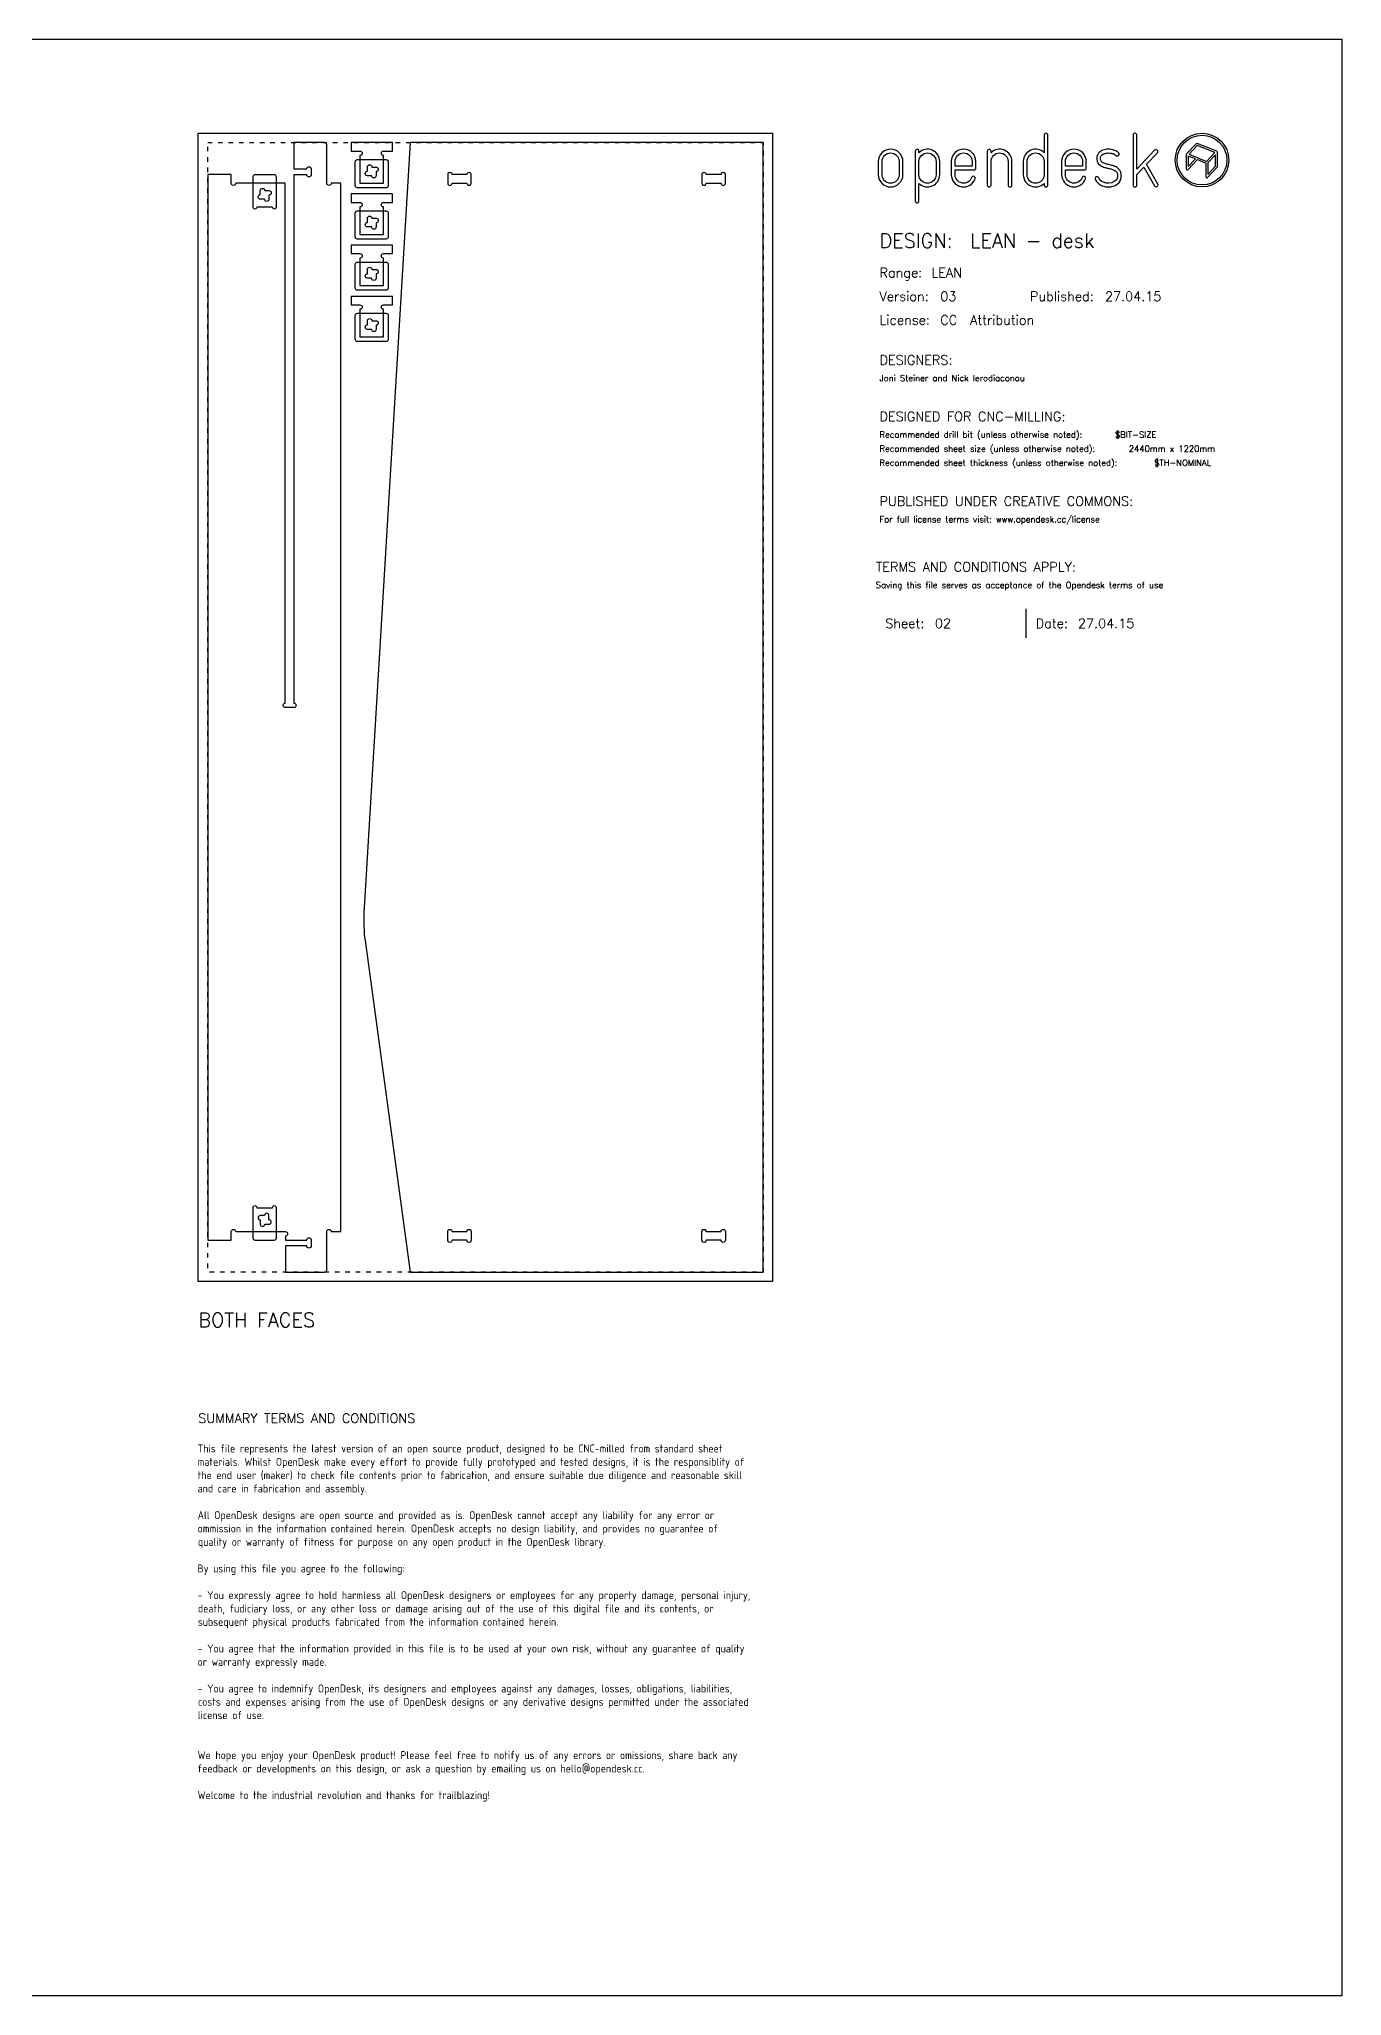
# Model space of a CAD drawing. Extents: x -300 to 5880, y -300 to 4158.
# Drawn here: x 3112 to 5880, y 0 to 4158 of the extents above; entities that cross this region are included whole.
import ezdxf
from ezdxf.enums import TextEntityAlignment as Align

# ---------------------------------------------------------------- set-up
doc = ezdxf.new("R2010")
doc.units = 0
doc.header["$MEASUREMENT"] = 0
doc.linetypes.add('DGN_STYLE_5', pattern=[22.17944, 9.505474, -12.673965])
for name, color, linetype in [('00-NOPRINT_TEXT', 7, 'CONTINUOUS'), ('00_NOPRINT_TOLERANCE', 7, 'DGN_STYLE_5'), ('BOARD_$TH-NOMINAL', 3, 'CONTINUOUS'), ('REV-CHAMFER-ONLINE_03MM', 26, 'CONTINUOUS'), ('TOP-CUT-INSIDE_18MM', 1, 'CONTINUOUS'), ('TOP-CUT-OUTSIDE_18MM', 220, 'CONTINUOUS'), ('TOP-POCKET-INSIDE_09MM', 60, 'CONTINUOUS')]:
    doc.layers.add(name, color=color, linetype=linetype)
doc.styles.add('OD-ISOCP-17', font='isocp.shx', dxfattribs={"height": 17})
doc.styles.add('OD-SIMPLEX-13', font='simplex.shx', dxfattribs={"height": 13})
doc.styles.add('OD-SIMPLEX-20', font='simplex.shx', dxfattribs={"height": 20})
doc.styles.add('OD-SIMPLEX-30', font='simplex.shx', dxfattribs={"height": 30})

msp = doc.modelspace()

# ---------------------------------------------------------------- linework, layer by layer
at = {"layer": '00-NOPRINT_TEXT', "color": 7}
msp.add_line((5209.5, 2885.5), (5209.5, 2947.2), dxfattribs=at)
at = {"layer": '00-NOPRINT_TEXT', "flags": 128}
msp.add_lwpolyline([(0, 4158), (5880, 4158), (5880, 0), (0, 0)], close=True, dxfattribs=at)
at = {"layer": '00-NOPRINT_TEXT'}
for points in [[(5203, 3870.1, 0.662711), (5247.4, 3851.4), (5247.4, 3848, 1), (5255.3, 3848), (5255.3, 3954, 1), (5247.4, 3954), (5247.4, 3916.7, 0.662711), (5203, 3898)], [(5459.1, 3886), (5482.1, 3846, 1), (5489, 3850), (5464.8, 3892.1), (5487.9, 3916.6, 1), (5482.1, 3922), (5444.4, 3881.9), (5444.4, 3954, 1), (5436.4, 3954), (5436.4, 3848, 1), (5444.4, 3848), (5444.4, 3870.4)], [(4895, 3898), (4895, 3870.1, 1), (4947.3, 3870.1), (4947.3, 3898, 1)], [(4939.3, 3898), (4939.3, 3870.1, -1), (4902.9, 3870.1), (4902.9, 3898, -1)], [(5025.6, 3898, 0.662711), (4981.3, 3916.7), (4981.3, 3920.1, 1), (4973.4, 3920.1), (4973.4, 3814.1, 1), (4981.3, 3814.1), (4981.3, 3851.4, 0.662711), (5025.6, 3870.1)], [(4981.3, 3898, -1), (5017.7, 3898), (5017.7, 3870.1, -1), (4981.3, 3870.1)], [(5102.3, 3898, 1), (5050, 3898), (5050, 3870.1, 0.839291), (5100.7, 3861.2, 1), (5093.3, 3863.9, -0.839291), (5058, 3870.1), (5058, 3880.1), (5098.3, 3880.1, 0.414214), (5102.3, 3884.1)], [(5094.4, 3888.1), (5058, 3888.1), (5058, 3898, -1), (5094.4, 3898)], [(5178.9, 3898, 0.662711), (5134.5, 3916.7), (5134.5, 3920.1, 1), (5126.6, 3920.1), (5126.6, 3848, 1), (5134.5, 3848), (5134.5, 3898, -1), (5170.9, 3898), (5170.9, 3848, 1), (5178.9, 3848)], [(5247.4, 3870.1, -1), (5211, 3870.1), (5211, 3898, -1), (5247.4, 3898)], [(5336.9, 3898, 1), (5284.6, 3898), (5284.6, 3870.1, 0.839291), (5335.3, 3861.2, 1), (5327.9, 3863.9, -0.839291), (5292.6, 3870.1), (5292.6, 3880.1), (5332.9, 3880.1, 0.414214), (5336.9, 3884.1)], [(5329, 3888.1), (5292.6, 3888.1), (5292.6, 3898, -1), (5329, 3898)], [(5400.1, 3920.3, 0.045707), (5395.6, 3922.3, 0.040194), (5390.8, 3923.5, 0.040556), (5383.5, 3924, 0.094973), (5371.7, 3921.8, 0.070872), (5365.8, 3918.4, 0.048346), (5363.1, 3915.9, 0.04488), (5361.1, 3913.1, 0.072273), (5359.4, 3908.6, 0.309308), (5366.9, 3889.4, 0.053458), (5372, 3886.7, 0.041245), (5379.1, 3884.5, -0.005863), (5387.4, 3882.6, -0.030773), (5394.7, 3880.3, -0.132607), (5400.9, 3875.8, -0.093408), (5402.4, 3872.9, -0.14847), (5402.6, 3862.7, -0.201639), (5396.5, 3855.2, -0.222831), (5373.2, 3853.9, -0.190617), (5363.3, 3863.4, 1), (5356.1, 3860, 0.190617), (5370.2, 3846.5, 0.222831), (5400.2, 3848.2, 0.201639), (5410.2, 3860.4, 0.14847), (5410, 3875.3, 0.093408), (5407, 3880.8, 0.132607), (5397.5, 3887.7, 0.030773), (5389.3, 3890.3, 0.005863), (5380.8, 3892.3, -0.041245), (5374.9, 3894.1, -0.053458), (5371.4, 3896, -0.305258), (5367.1, 3906.7, -0.07419), (5368, 3909.1, -0.042878), (5369.1, 3910.7, -0.048346), (5370.7, 3912.1, -0.070872), (5374.6, 3914.4, -0.094973), (5383.5, 3916.1, -0.040556), (5389.6, 3915.6, -0.040194), (5393.1, 3914.7, -0.045707), (5396.3, 3913.3, -0.062202), (5400.1, 3910.6, 1), (5405.5, 3916.4, 0.062202)], [(5615.1, 3885.8, 0.190898), (5615.7, 3887.3), (5615.7, 3917.6, 0.306072), (5614.4, 3919.6), (5572.8, 3936.3, 0.309065), (5570.5, 3935.8), (5550.1, 3914, 0.190898), (5549.5, 3912.6), (5549.5, 3882.2, 0.679405), (5553.1, 3880.8), (5572.9, 3901.9), (5591.1, 3894.5), (5591.1, 3865.5, 0.679405), (5594.7, 3864.1)]]:
    msp.add_lwpolyline(points, format="xyb", close=True, dxfattribs=at)
for points in [[(5553.7, 3909.6), (5553.7, 3887.4), (5568.8, 3903.5)], [(5592.6, 3898.3), (5610, 3916.9), (5572.6, 3931.9), (5555.2, 3913.4)], [(5595.2, 3870.7), (5611.5, 3888.1), (5611.5, 3912.4), (5595.2, 3895.1)]]:
    msp.add_lwpolyline(points, close=True, dxfattribs=at)
for radius in [57, 52.9]:
    msp.add_circle((5582.9, 3901), radius, dxfattribs=at)
at = {"layer": '00_NOPRINT_TOLERANCE', "flags": 128}
for points in [[(3450, 3958), (4670, 3958), (4670, 1518), (3450, 1518)], [(3470, 3938), (4650, 3938), (4650, 1538), (3470, 1538)]]:
    msp.add_lwpolyline(points, close=True, dxfattribs=at)
at = {"layer": 'BOARD_$TH-NOMINAL', "flags": 128}
msp.add_lwpolyline([(3450, 3958), (4670, 3958), (4670, 1518), (3450, 1518)], close=True, dxfattribs=at)
at = {"layer": 'REV-CHAMFER-ONLINE_03MM'}
msp.add_line((4650, 1538), (4650, 3938), dxfattribs=at)
msp.add_line((4650, 1538), (4650, 3938), dxfattribs=at)
at = {"layer": 'REV-CHAMFER-ONLINE_03MM', "flags": 128}
msp.add_lwpolyline([(3900, 3938), (3802.1, 2300.9, 0.048703), (3804.3, 2242.7), (3900, 1538)], format="xyb", dxfattribs=at)
msp.add_lwpolyline([(3900, 3938), (3802.1, 2300.9, 0.048703), (3804.3, 2242.7), (3900, 1538)], format="xyb", dxfattribs=at)
at = {"layer": 'TOP-CUT-INSIDE_18MM', "flags": 128}
for points in [[(3827.8, 3876.7), (3827.8, 3867.8, -1), (3818.2, 3867.8), (3809.4, 3867.8, -0.999997), (3809.4, 3877.3), (3809.4, 3886.2, -0.999998), (3818.9, 3886.2), (3827.8, 3886.2, -1), (3827.8, 3876.7)], [(3979.9, 3851.8, 1.010777), (3989.2, 3851.9), (4020.8, 3851.9, 1.010777), (4030.1, 3851.8), (4030.1, 3870.2, 1.010774), (4020.8, 3870.1), (3989.2, 3870.1, 1.010774), (3979.9, 3870.2)], [(4519.9, 3851.8, 1.010777), (4529.2, 3851.9), (4560.8, 3851.9, 1.010777), (4570.1, 3851.8), (4570.1, 3870.2, 1.010774), (4560.8, 3870.1), (4529.2, 3870.1, 1.010774), (4519.9, 3870.2)], [(3600.2, 3826.7), (3600.2, 3817.8, -1), (3590.7, 3817.8), (3581.8, 3817.8, -0.999997), (3581.8, 3827.3), (3581.8, 3836.2, -0.999998), (3591.3, 3836.2), (3600.2, 3836.2, -1), (3600.2, 3826.7)], [(3827.8, 3767.8), (3827.8, 3758.9, -1), (3818.2, 3758.9), (3809.4, 3758.9, -0.999997), (3809.4, 3768.5), (3809.4, 3777.3, -0.999998), (3818.9, 3777.3), (3827.8, 3777.3, -1), (3827.8, 3767.8)], [(3827.8, 3659), (3827.8, 3650.1, -1), (3818.2, 3650.1), (3809.4, 3650.1, -0.999997), (3809.4, 3659.6), (3809.4, 3668.5, -0.999998), (3818.9, 3668.5), (3827.8, 3668.5, -1), (3827.8, 3659)], [(3827.8, 3550.1), (3827.8, 3541.2, -1), (3818.2, 3541.2), (3809.4, 3541.2, -0.999997), (3809.4, 3550.8), (3809.4, 3559.6, -0.999998), (3818.9, 3559.6), (3827.8, 3559.6, -1), (3827.8, 3550.1)], [(3600.2, 1649.3), (3600.2, 1658.2, 1), (3590.7, 1658.2), (3581.8, 1658.2, 0.999997), (3581.8, 1648.7), (3581.8, 1639.8, 0.999998), (3591.3, 1639.8), (3600.2, 1639.8, 1), (3600.2, 1649.3)], [(3979.9, 1624.2, -1.010777), (3989.2, 1624.1), (4020.8, 1624.1, -1.010777), (4030.1, 1624.2), (4030.1, 1605.8, -1.010774), (4020.8, 1605.9), (3989.2, 1605.9, -1.010774), (3979.9, 1605.8)], [(4519.9, 1624.2, -1.010777), (4529.2, 1624.1), (4560.8, 1624.1, -1.010777), (4570.1, 1624.2), (4570.1, 1605.8, -1.010774), (4560.8, 1605.9), (4529.2, 1605.9, -1.010774), (4519.9, 1605.8)]]:
    msp.add_lwpolyline(points, format="xyb", close=True, dxfattribs=at)
at = {"layer": 'TOP-CUT-OUTSIDE_18MM'}
for points in [[(3753, 3852), (3732.5, 3852, -1), (3723, 3852), (3723, 3933.5, 0.414214), (3718.5, 3938), (3653.1, 3938), (3653.1, 3882.1), (3680.5, 3882.1, -1), (3690, 3882.1), (3690, 3869.9, -1), (3680.5, 3869.9), (3653.1, 3869.9), (3653.1, 2747.1, -1), (3653.1, 2737.6), (3634.9, 2737.6, -1), (3634.9, 2747.1), (3634.9, 3852), (3529.5, 3852, -1), (3520, 3852), (3520, 3870), (3470, 3870), (3470, 1606), (3520, 1606), (3520, 1624, -1), (3529.5, 1624), (3635, 1624, -1), (3635, 1614.5), (3635, 1606.1), (3680.5, 1606.1, -1), (3690, 1606.1), (3690, 1593.9, -1), (3680.5, 1593.9), (3635, 1593.9), (3635, 1538), (3718.5, 1538, 0.414214), (3723, 1542.5), (3723, 1624, -1), (3732.5, 1624), (3753, 1624)], [(3843.6, 3910.5, -1), (3843.6, 3920), (3862.6, 3920), (3862.6, 3938), (3774.6, 3938), (3774.6, 3920), (3793.6, 3920, -1), (3793.6, 3910.5), (3793.6, 3852), (3843.6, 3852)], [(3900, 1538), (4650, 1538), (4650, 3938), (3900, 3938), (3802.1, 2300.9, 0.048703), (3804.3, 2242.7)], [(3843.6, 3801.6, -1), (3843.6, 3811.1), (3862.6, 3811.1), (3862.6, 3829.1), (3774.6, 3829.1), (3774.6, 3811.1), (3793.6, 3811.1, -1), (3793.6, 3801.6), (3793.6, 3743.1), (3843.6, 3743.1)], [(3843.6, 3692.8, -1), (3843.6, 3702.3), (3862.6, 3702.3), (3862.6, 3720.3), (3774.6, 3720.3), (3774.6, 3702.3), (3793.6, 3702.3, -1), (3793.6, 3692.8), (3793.6, 3634.3), (3843.6, 3634.3)], [(3843.6, 3583.9, -1), (3843.6, 3593.4), (3862.6, 3593.4), (3862.6, 3611.4), (3774.6, 3611.4), (3774.6, 3593.4), (3793.6, 3593.4, -1), (3793.6, 3583.9), (3793.6, 3525.4), (3843.6, 3525.4)]]:
    msp.add_lwpolyline(points, format="xyb", close=True, dxfattribs=at)
at = {"layer": 'TOP-POCKET-INSIDE_09MM'}
for points in [[(3616.1, 3865.2, 0.414214), (3611.4, 3869.9), (3570.6, 3869.9, 0.414214), (3565.9, 3865.2), (3565.9, 3801.8, 1.010777), (3575.2, 3801.9), (3606.8, 3801.9, 1.010777), (3616.1, 3801.8)], [(3788.3, 3902), (3848.8, 3902, -0.414214), (3853.6, 3897.2), (3853.6, 3846.8, -0.414214), (3848.8, 3842), (3788.3, 3842, -0.414214), (3783.6, 3846.8), (3783.6, 3897.2, -0.414214)], [(3788.3, 3793.1), (3848.8, 3793.1, -0.414214), (3853.6, 3788.4), (3853.6, 3737.9, -0.414214), (3848.8, 3733.1), (3788.3, 3733.1, -0.414214), (3783.6, 3737.9), (3783.6, 3788.4, -0.414214)], [(3788.3, 3684.3), (3848.8, 3684.3, -0.414214), (3853.6, 3679.5), (3853.6, 3629.1, -0.414214), (3848.8, 3624.3), (3788.3, 3624.3, -0.414214), (3783.6, 3629.1), (3783.6, 3679.5, -0.414214)], [(3788.3, 3575.4), (3848.8, 3575.4, -0.414214), (3853.6, 3570.7), (3853.6, 3520.2, -0.414214), (3848.8, 3515.4), (3788.3, 3515.4, -0.414214), (3783.6, 3520.2), (3783.6, 3570.7, -0.414214)], [(3616.1, 1674.2, 1.010777), (3606.8, 1674.1), (3575.2, 1674.1, 1.010777), (3565.9, 1674.2), (3565.9, 1610.8, 0.414214), (3570.6, 1606.1), (3611.4, 1606.1, 0.414214), (3616.1, 1610.8)]]:
    msp.add_lwpolyline(points, format="xyb", close=True, dxfattribs=at)

# ---------------------------------------------------------------- texts
at = {"layer": '00-NOPRINT_TEXT'}
for s, height, style, p in [('DESIGN:', 30, 'OD-SIMPLEX-30', (4897.5, 3714.8)), ('LEAN - desk', 30, 'OD-SIMPLEX-30', (5090.3, 3714.8)), ('Range:', 20, 'OD-SIMPLEX-20', (4897.5, 3651.8)), ('LEAN', 20, 'OD-SIMPLEX-20', (5007.8, 3651.8)), ('Version:', 20, 'OD-SIMPLEX-20', (4897.5, 3601.5)), ('03', 20, 'OD-SIMPLEX-20', (5026.6, 3601.5)), ('Published:', 20, 'OD-SIMPLEX-20', (5217.3, 3601.5)), ('27.04.15', 20, 'OD-SIMPLEX-20', (5376.6, 3601.5)), ('License:', 20, 'OD-SIMPLEX-20', (4897.5, 3551.2)), ('CC  Attribution ', 20, 'OD-SIMPLEX-20', (5026.6, 3551.2)), ('DESIGNERS:', 20, 'OD-SIMPLEX-20', (4897.5, 3466.2)), ('Joni Steiner and Nick Ierodiaconou ', 13, 'OD-SIMPLEX-13', (4897.5, 3431.2)), ('Recommended drill bit (unless otherwise noted):', 13, 'OD-SIMPLEX-13', (4897.5, 3311.2)), ('DESIGNED FOR CNC-MILLING:', 20, 'OD-SIMPLEX-20', (4897.5, 3346.2)), ('$BIT-SIZE', 13, 'OD-SIMPLEX-13', (5398, 3311.2)), ('Recommended sheet size (unless otherwise noted):', 13, 'OD-SIMPLEX-13', (4897.5, 3281.2)), ('2440mm x 1220mm', 13, 'OD-SIMPLEX-13', (5427.4, 3281.2)), ('Recommended sheet thickness (unless otherwise noted):', 13, 'OD-SIMPLEX-13', (4897.5, 3251.2)), ('$TH-NOMINAL', 13, 'OD-SIMPLEX-13', (5481.3, 3251.2)), ('PUBLISHED UNDER CREATIVE COMMONS:', 20, 'OD-SIMPLEX-20', (4897.5, 3166.2)), ('For full license terms visit: www.opendesk.cc/license', 13, 'OD-SIMPLEX-13', (4897.5, 3131.2)), ('TERMS AND CONDITIONS APPLY:', 20, 'OD-SIMPLEX-20', (4889.7, 3026.5)), ('Saving this file serves as acceptance of the Opendesk terms of use ', 13, 'OD-SIMPLEX-13', (4889.7, 2991.5)), ('Sheet:', 20, 'OD-SIMPLEX-20', (4909.7, 2906.5)), ('02', 20, 'OD-SIMPLEX-20', (5015.2, 2906.5)), ('Date:', 20, 'OD-SIMPLEX-20', (5229.5, 2906.5)), ('27.04.15', 20, 'OD-SIMPLEX-20', (5319.1, 2906.5))]:
    msp.add_text(s, height=height, dxfattribs=dict(at, style=style)).set_placement(p)
at = {"layer": '00-NOPRINT_TEXT', "color": 7}
for s, height, style, p in [('BOTH FACES', 30, 'OD-SIMPLEX-30', (3450, 1451.3)), ('SUMMARY TERMS AND CONDITIONS', 20, 'OD-SIMPLEX-20', (3450, 1237.4))]:
    msp.add_text(s, height=height, rotation=360, dxfattribs=dict(at, style=style)).set_placement(p, align=Align.TOP_LEFT)
at = {"layer": '00-NOPRINT_TEXT', "color": 7, "style": 'OD-ISOCP-17'}
for s, p in [('This file represents the latest version of an open source product, designed to be CNC-milled from standard sheet', (3448.5, 1154.7)), ('materials. Whilst OpenDesk make every effort to provide fully prototyped and tested designs, it is the responsiblity of', (3448.5, 1126.3)), ('the end user (maker) to check file contents prior to fabrication, and ensure suitable due diligence and reasonable skill', (3448.5, 1098)), ('and care in fabrication and assembly.', (3448.5, 1069.7)), ('All OpenDesk designs are open source and provided as is. OpenDesk cannot accept any liability for any error or', (3448.5, 1013)), ('ommission in the information contained herein. OpenDesk accepts no design liability, and provides no guarantee of', (3448.5, 984.7)), ('quality or warranty of fitness for purpose on any open product in the OpenDesk library.', (3449.1, 956.3)), ('By using this file you agree to the following:', (3448.5, 899.7)), ('- You expressly agree to hold harmless all OpenDesk designers or employees for any property damage, personal injury,', (3448.5, 843)), ('death, fudiciary loss, or any other loss or damage arising out of the use of this digital file and its contents, or', (3449.1, 814.7)), ('subsequent physical products fabricated from the information contained herein.', (3449, 786.3)), ('- You agree that the information provided in this file is to be used at your own risk, without any guarantee of quality', (3448.5, 729.7)), ('or warranty expressly made.', (3448.5, 701.3)), ('- You agree to indemnify OpenDesk, its designers and employees against any damages, losses, obligations, liabilities,', (3448.5, 644.7)), ('costs and expenses arising from the use of OpenDesk designs or any derivative designs permitted under the associated', (3449.1, 616.3)), ('license of use.', (3448.8, 588)), ('We hope you enjoy your OpenDesk product! Please feel free to notify us of any errors or omissions, share back any', (3448.5, 503)), ('feedback or developments on this design, or ask a question by emailing us on hello@opendesk.cc.', (3448.5, 474.7)), ('Welcome to the industrial revolution and thanks for trailblazing!', (3448.5, 418))]:
    msp.add_text(s, height=17, rotation=360, dxfattribs=at).set_placement(p)

doc.saveas('drawing.dxf')
